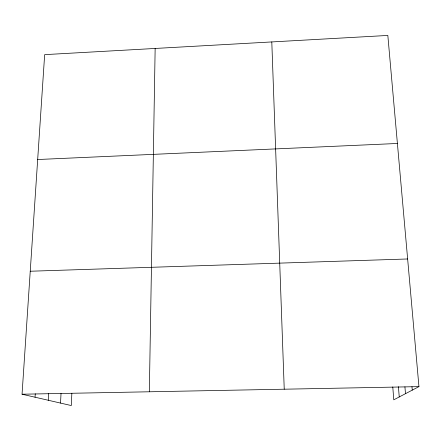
<?xml version="1.0" encoding="UTF-8"?>
<svg xmlns="http://www.w3.org/2000/svg" width="441" height="441" viewBox="0 0 441 441"><rect width="100%" height="100%" fill="white"/><g stroke="black" fill="none" stroke-linecap="round" stroke-linejoin="round"><path stroke-width="0.66" d="M149.345 391.784L155.149 48.455M71.855 393.289L71.282 405.56L22.05 394.221L44.662 54.64L387.832 35.44L418.95 386.625L393.78 399.816L392.777 386.955M60.533 403.085L61.029 393.46M48.284 400.263L48.664 393.416M35.059 397.214L35.269 393.796M37.678 159.521L397.407 143.474M30.236 271.237L407.638 258.972M22.05 394.221L418.95 386.625M411.966 386.696L412.258 390.131M404.921 386.84L405.488 393.681M398.416 386.685L399.243 396.955M271.794 41.934L284.236 389.199"/></g></svg>
